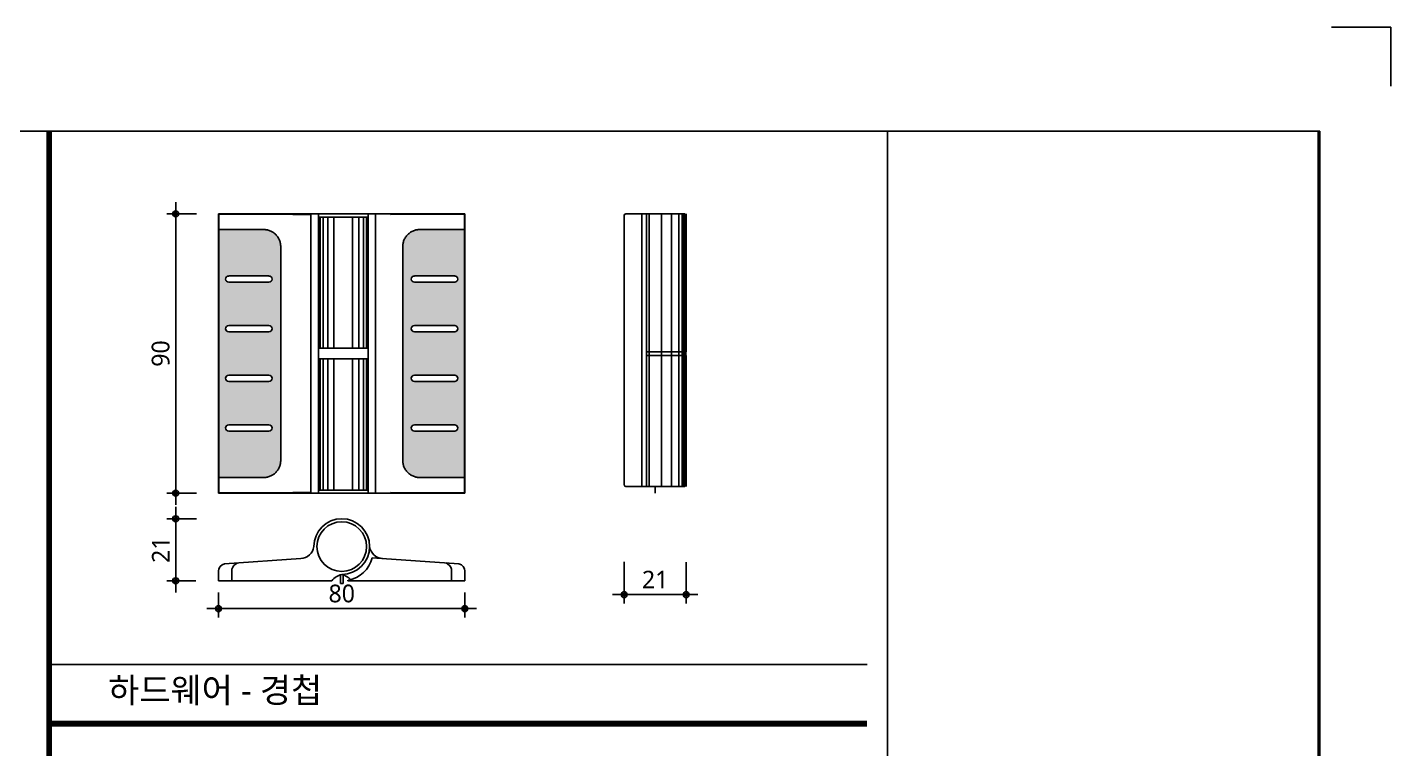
# Model space of a CAD drawing. Extents: x -256 to 8104, y -176 to 5714.
# Drawn here: x 5795 to 8104, y 4492 to 5714 of the extents above; entities that cross this region are included whole.
import ezdxf
from ezdxf.enums import TextEntityAlignment as Align

# ---------------------------------------------------------------- set-up
doc = ezdxf.new("R2010")
doc.units = 0
doc.header["$LTSCALE"] = 30
doc.layers.get('0').update_dxf_attribs({"linetype": 'CONTINUOUS'})
doc.layers.get('DEFPOINTS').update_dxf_attribs({"linetype": 'CONTINUOUS'})
for name, color, linetype in [('curior-0Line', 252, 'CONTINUOUS'), ('DIM', 7, 'CONTINUOUS'), ('TIT', 3, 'CONTINUOUS'), ('부자재', 4, 'CONTINUOUS'), ('해치', 8, 'CONTINUOUS')]:
    doc.layers.add(name, color=color, linetype=linetype)
doc.styles.add('돋움', font='malgun.ttf')
doc.dimstyles.new('10', dxfattribs={"dimscale": 10, "dimtxt": 3, "dimasz": 1, "dimexe": 1.5, "dimexo": 2, "dimgap": 1, "dimtad": 1, "dimdec": 0, "dimlunit": 6, "dimtxsty": '돋움', "dimblk": 'DIMDOT', "dimcen": -1, "dimdle": 1.5, "dimclrt": 3, "dimazin": 3, "dimtfac": 1, "dimtdec": 0, "dimtix": 1, "dimtmove": 2, "dimatfit": 3, "dimldrblk": 'DIMDOT', "dimarcsym": 0})

# ---------------------------------------------------------------- blocks, each defined once
blk = doc.blocks.new('DIMDOT')
at = {"linetype": 'Continuous'}
blk.add_line((-2, 0), (2, 0), dxfattribs=at)
for radius in [0.5, 0.25]:
    blk.add_circle((0, 0), radius, dxfattribs=at)
blk = doc.blocks.new('*D439')
at = {"layer": 'DEFPOINTS', "color": 0}
for p in [(160827.6, 10834.6), (160772.6, 10361.5), (160827.6, 10361.5)]:
    blk.add_point(p, dxfattribs=at)
at = {"layer": 'DIM', "color": 0, "lineweight": -2, "ltscale": 10}
for p, q in [((160807.6, 10834.6), (160757.6, 10834.6)), ((160772.6, 10824.6), (160772.6, 10371.5)), ((160807.6, 10361.5), (160757.6, 10361.5))]:
    blk.add_line(p, q, dxfattribs=at)
at = {"layer": 'DIM', "color": 0, "lineweight": -2, "xscale": 10, "yscale": 10, "zscale": 10}
for p, rotation in [((160772.6, 10834.6), 90), ((160772.6, 10361.5), 270)]:
    blk.add_blockref('DIMDOT', p, dxfattribs=dict(at, rotation=rotation))
at = {"layer": 'DIM', "color": 3, "insert": (160747.1, 10598), "char_height": 30, "attachment_point": 5, "rotation": 90, "style": '돋움'}
blk.add_mtext('90', dxfattribs=at)
blk = doc.blocks.new('*D440')
at = {"layer": 'DEFPOINTS', "color": 0}
for p in [(160845.2, 10213.2), (161262.3, 10213.2), (161262.3, 10165.9)]:
    blk.add_point(p, dxfattribs=at)
at = {"layer": 'DIM', "color": 0, "lineweight": -2, "ltscale": 10}
for p, q in [((160845.2, 10193.2), (160845.2, 10150.9)), ((161262.3, 10193.2), (161262.3, 10150.9)), ((160855.2, 10165.9), (161252.3, 10165.9))]:
    blk.add_line(p, q, dxfattribs=at)
at = {"layer": 'DIM', "color": 0, "lineweight": -2, "xscale": 10, "yscale": 10, "zscale": 10, "rotation": 180}
blk.add_blockref('DIMDOT', (160845.2, 10165.9), dxfattribs=at)
at = {"layer": 'DIM', "color": 0, "lineweight": -2, "xscale": 10, "yscale": 10, "zscale": 10}
blk.add_blockref('DIMDOT', (161262.3, 10165.9), dxfattribs=at)
at = {"layer": 'DIM', "color": 3, "insert": (161053.8, 10191.4), "char_height": 30, "attachment_point": 5, "style": '돋움'}
blk.add_mtext('80', dxfattribs=at)
blk = doc.blocks.new('*D441')
at = {"layer": 'DEFPOINTS', "color": 0}
for p in [(160772.6, 10318.2), (160827.6, 10318.2), (160826.9, 10213.2)]:
    blk.add_point(p, dxfattribs=at)
at = {"layer": 'DIM', "color": 0, "lineweight": -2, "ltscale": 10}
for p, q in [((160807.6, 10318.2), (160757.6, 10318.2)), ((160772.6, 10223.2), (160772.6, 10308.2)), ((160806.9, 10213.2), (160757.6, 10213.2))]:
    blk.add_line(p, q, dxfattribs=at)
at = {"layer": 'DIM', "color": 0, "lineweight": -2, "xscale": 10, "yscale": 10, "zscale": 10}
for p, rotation in [((160772.6, 10318.2), 90), ((160772.6, 10213.2), 270)]:
    blk.add_blockref('DIMDOT', p, dxfattribs=dict(at, rotation=rotation))
at = {"layer": 'DIM', "color": 3, "insert": (160747.3, 10265.7), "char_height": 30, "attachment_point": 5, "rotation": 90, "style": '돋움'}
blk.add_mtext('21', dxfattribs=at)
blk = doc.blocks.new('*D442')
at = {"layer": 'DEFPOINTS', "color": 0}
for p in [(161532.1, 10265.4), (161637.1, 10264.7), (161532.1, 10189.7)]:
    blk.add_point(p, dxfattribs=at)
at = {"layer": 'DIM', "color": 0, "lineweight": -2, "ltscale": 10}
for p, q in [((161532.1, 10245.4), (161532.1, 10174.7)), ((161637.1, 10244.7), (161637.1, 10174.7)), ((161627.1, 10189.7), (161542.1, 10189.7))]:
    blk.add_line(p, q, dxfattribs=at)
at = {"layer": 'DIM', "color": 0, "lineweight": -2, "xscale": 10, "yscale": 10, "zscale": 10, "rotation": 180}
blk.add_blockref('DIMDOT', (161532.1, 10189.7), dxfattribs=at)
at = {"layer": 'DIM', "color": 0, "lineweight": -2, "xscale": 10, "yscale": 10, "zscale": 10}
blk.add_blockref('DIMDOT', (161637.1, 10189.7), dxfattribs=at)
at = {"layer": 'DIM', "color": 3, "insert": (161584.6, 10215.1), "char_height": 30, "attachment_point": 5, "style": '돋움'}
blk.add_mtext('21', dxfattribs=at)
blk = doc.blocks.new('EDGE_16', base_point=(154726.3, 5436.3))
at = {"layer": '해치'}
h = blk.add_hatch(dxfattribs=at)
h.set_pattern_fill('DOTS', color=256, scale=2.628474)
h.set_pattern_definition([(0, (157883.4818, 11169.597), (2.086351, 4.172702), [0, -4.172702])])
edge = h.paths.add_edge_path()
edge.add_line((160845.7, 10388), (160845.8, 10388))
edge.add_spline(control_points=[(160845.8, 10388), (160846, 10388), (160857.5, 10388)], knot_values=[-0.724312, -0.724312, -0.724312, 0.724312, 0.724312, 0.724312], weights=[1, 0.748956, 1], degree=2, periodic=0)
edge.add_line((160857.5, 10388), (160921.4, 10388))
edge.add_spline(control_points=[(160921.4, 10388), (160950.4, 10388), (160950.4, 10416.9)], knot_values=[-1.570796, -1.570796, -1.570796, 0, 0, 0], weights=[1, 0.707107, 1], degree=2, periodic=0)
edge.add_line((160950.4, 10416.9), (160950.4, 10779.1))
edge.add_spline(control_points=[(160950.4, 10779.1), (160950.4, 10808), (160921.4, 10808)], knot_values=[0, 0, 0, 1.570796, 1.570796, 1.570796], weights=[1, 0.707107, 1], degree=2, periodic=0)
edge.add_line((160921.4, 10808), (160857.5, 10808))
edge.add_spline(control_points=[(160857.5, 10808), (160846, 10808), (160845.8, 10808)], knot_values=[-0.724312, -0.724312, -0.724312, 0.724312, 0.724312, 0.724312], weights=[1, 0.748956, 1], degree=2, periodic=0)
edge.add_line((160845.7, 10808), (160845.7, 10388))
h.paths.add_polyline_path([(160930.6, 10729.3, -0.414214), (160935.9, 10724, -0.414214), (160930.6, 10718.8), (160862.3, 10718.8, -0.414214), (160857, 10724, -0.414214), (160862.3, 10729.3)], flags=16)
h.paths.add_polyline_path([(160930.6, 10645.3, -0.414214), (160935.9, 10640, -0.414214), (160930.6, 10634.8), (160862.3, 10634.8, -0.414214), (160857, 10640, -0.414214), (160862.3, 10645.3)], flags=16)
h.paths.add_polyline_path([(160930.6, 10561.3, -0.414214), (160935.9, 10556, -0.414214), (160930.6, 10550.8), (160862.3, 10550.8, -0.414214), (160857, 10556, -0.414214), (160862.3, 10561.3)], flags=16)
h.paths.add_polyline_path([(160930.6, 10477.3, -0.414214), (160935.9, 10472, -0.414214), (160930.6, 10466.7), (160862.3, 10466.7, -0.414214), (160857, 10472, -0.414214), (160862.3, 10477.3)], flags=16)
h = blk.add_hatch(dxfattribs=at)
h.set_pattern_fill('DOTS', color=256, scale=2.628474)
h.set_pattern_definition([(0, (157408.8644, 11169.597), (2.086351, 4.1727023), [0, -4.1727023])])
edge = h.paths.add_edge_path()
edge.add_spline(control_points=[(161157.1, 10779.1), (161157.1, 10808), (161186.1, 10808)], knot_values=[0, 0, 0, 1.570796, 1.570796, 1.570796], weights=[1, 0.707107, 1], degree=2, periodic=0)
edge.add_line((161186.1, 10808), (161250, 10808))
edge.add_spline(control_points=[(161250, 10808), (161261.5, 10808), (161261.7, 10808)], knot_values=[-0.724312, -0.724312, -0.724312, 0.724312, 0.724312, 0.724312], weights=[1, 0.748956, 1], degree=2, periodic=0)
edge.add_line((161261.8, 10808), (161261.8, 10388))
edge.add_line((161261.8, 10388), (161261.7, 10388))
edge.add_spline(control_points=[(161261.7, 10388), (161261.5, 10388), (161250, 10388)], knot_values=[-0.724312, -0.724312, -0.724312, 0.724312, 0.724312, 0.724312], weights=[1, 0.748956, 1], degree=2, periodic=0)
edge.add_line((161250, 10388), (161186.1, 10388))
edge.add_spline(control_points=[(161186.1, 10388), (161157.1, 10388), (161157.1, 10416.9)], knot_values=[-1.570796, -1.570796, -1.570796, 0, 0, 0], weights=[1, 0.707107, 1], degree=2, periodic=0)
edge.add_line((161157.1, 10416.9), (161157.1, 10779.1))
h.paths.add_polyline_path([(161176.9, 10729.3, 0.414214), (161171.6, 10724, 0.414214), (161176.9, 10718.8), (161245.2, 10718.8, 0.414214), (161250.5, 10724, 0.414214), (161245.2, 10729.3)], flags=16)
h.paths.add_polyline_path([(161176.9, 10645.3, 0.414214), (161171.6, 10640, 0.414214), (161176.9, 10634.8), (161245.2, 10634.8, 0.414214), (161250.5, 10640, 0.414214), (161245.2, 10645.3)], flags=16)
h.paths.add_polyline_path([(161176.9, 10561.3, 0.414214), (161171.6, 10556, 0.414214), (161176.9, 10550.8), (161245.2, 10550.8, 0.414214), (161250.5, 10556, 0.414214), (161245.2, 10561.3)], flags=16)
h.paths.add_polyline_path([(161176.9, 10477.3, 0.414214), (161171.6, 10472, 0.414214), (161176.9, 10466.7), (161245.2, 10466.7, 0.414214), (161250.5, 10472, 0.414214), (161245.2, 10477.3)], flags=16)
at = {"color": 2}
for p, q in [((162730.4, 11150.6), (162830.4, 11150.6)), ((162730.4, 11150.6), (162830.4, 11150.6)), ((162730.4, 11150.6), (162830.4, 11150.6)), ((162830.4, 11150.6), (162830.4, 11050.6)), ((162830.4, 11150.6), (162830.4, 11050.6)), ((162830.4, 11150.6), (162830.4, 11050.6)), ((161584.6, 10373), (161584.6, 10361.5))]:
    blk.add_line(p, q, dxfattribs=at)
at = {"color": 8}
blk.add_line((160558.3, 10071.1), (161943.5, 10071.1), dxfattribs=at)
at = {"color": 2}
for points in [[(154725.6, 10974.7), (161977.9, 10974.7), (161977.9, 5436.4), (154725.6, 5436.4)], [(154725.6, 10974.7), (161977.9, 10974.7), (161977.9, 5436.4), (154725.6, 5436.4)], [(154725.6, 10974.7), (162707.5, 10974.7), (162707.5, 5436.4), (154725.6, 5436.4)]]:
    blk.add_lwpolyline(points, close=True, dxfattribs=at)
at = {"color": 8, "const_width": 10}
for points in [[(160558.3, 5436.4), (160558.3, 10974.7)], [(160558.3, 9971.1), (161943.5, 9971.1)]]:
    blk.add_lwpolyline(points, dxfattribs=at)
at = {"layer": 'curior-0Line'}
blk.add_line((161977.9, 10974.7), (161977.9, 5437.2), dxfattribs=at)
blk.add_lwpolyline([(162710.4, 10974.7), (161977.9, 10974.7), (161977.9, 5436.4), (162710.4, 5436.4)], close=True, dxfattribs=at)
at = {"layer": '부자재'}
for p, q in [((160845.2, 10834.6), (160926.6, 10834.6)), ((160845.2, 10361.5), (160845.2, 10834.6)), ((160845.2, 10834.6), (160845.8, 10834)), ((160845.8, 10834), (160845.8, 10808)), ((160857.5, 10833.8), (160971.1, 10833.6)), ((160926.8, 10834.5), (160926.6, 10834.6)), ((161014.3, 10834.5), (160926.8, 10834.5)), ((161001.7, 10362.7), (161001.7, 10833.4)), ((161014.3, 10834.5), (161014.3, 10361.5)), ((161014.3, 10834.5), (161014.4, 10834.5)), ((161093.2, 10834.5), (161180.7, 10834.5)), ((161098.4, 10834.5), (161098.4, 10361.5)), ((161111, 10362.7), (161111, 10833.4)), ((161250, 10833.8), (161136.4, 10833.6)), ((161180.7, 10834.5), (161180.9, 10834.6)), ((161262.3, 10834.6), (161180.9, 10834.6)), ((161262.3, 10834.6), (161261.7, 10834)), ((161261.7, 10834), (161261.7, 10808)), ((161262.3, 10361.5), (161262.3, 10834.6)), ((161532.1, 10831.6), (161532.1, 10376)), ((161535.1, 10834.6), (161634.1, 10834.6)), ((161562.1, 10834.6), (161562.1, 10373)), ((161569.7, 10834.6), (161569.7, 10373)), ((161637.1, 10831.6), (161637.1, 10600.9)), ((160845.7, 10388), (160845.7, 10808)), ((160845.7, 10808), (160845.8, 10808)), ((160857.5, 10808), (160921.4, 10808)), ((161250, 10808), (161186.1, 10808)), ((161261.8, 10808), (161261.7, 10808)), ((161261.8, 10388), (161261.8, 10808)), ((160950.4, 10779.1), (160950.4, 10416.9)), ((161157.1, 10779.1), (161157.1, 10416.9)), ((161014.5, 10601.6), (161014.5, 10594.2)), ((161569.7, 10600.9), (161637.1, 10600.9)), ((161636.2, 10600.9), (161636.2, 10594.9)), ((161569.7, 10594.9), (161637.1, 10594.9)), ((161637.1, 10594.9), (161637.1, 10376)), ((160845.8, 10388), (160845.7, 10388)), ((160845.8, 10388), (160845.8, 10362)), ((160921.4, 10388), (160857.5, 10388)), ((161186.1, 10388), (161250, 10388)), ((161261.7, 10388), (161261.8, 10388)), ((161261.7, 10388), (161261.7, 10362)), ((161535.1, 10373), (161634.1, 10373)), ((160845.8, 10362), (160845.2, 10361.5)), ((160926.6, 10361.5), (160845.2, 10361.5)), ((160857.5, 10362.2), (160971.1, 10362.4)), ((160926.8, 10361.5), (160926.6, 10361.5)), ((160926.8, 10361.5), (161014.3, 10361.5)), ((161180.7, 10361.5), (161093.2, 10361.5)), ((161250, 10362.2), (161136.4, 10362.4)), ((161180.7, 10361.5), (161180.9, 10361.5)), ((161180.9, 10361.5), (161262.3, 10361.5)), ((161261.7, 10362), (161262.3, 10361.5)), ((160984.6, 10250.8), (160855, 10241.7)), ((160867.7, 10232.9), (160867.7, 10213.2)), ((161105.3, 10252.2), (161252.3, 10241.8)), ((161239.8, 10232.9), (161239.8, 10213.2)), ((160845.2, 10229.8), (160845.2, 10213.2)), ((161037, 10213.2), (160845.2, 10213.2)), ((161051.5, 10223.2), (161051.5, 10208.7)), ((161056, 10208.7), (161051.5, 10208.7)), ((161056, 10223.2), (161056, 10208.7)), ((161064.4, 10214), (161064.4, 10213.2)), ((161064.4, 10213.2), (161262.3, 10213.2)), ((161262.3, 10229.8), (161262.3, 10213.2))]:
    blk.add_line(p, q, dxfattribs=at)
blk.add_circle((161053.8, 10271), 42.1, dxfattribs=at)
for centre, radius, start, end in [((161535.1, 10831.6), 3, 90, 180), ((161634.1, 10831.6), 3, 0, 90), ((161535.1, 10376), 3, 180, 270), ((161634.1, 10376), 3, 270, 0), ((161053.8, 10271), 47.2, 270, 180), ((160983.4, 10274), 23.3, 272.9231, 352.4724), ((161124.1, 10274), 23.3, 187.5276, 267.0769), ((160857.8, 10229.5), 12.6, 101.7765, 181.6712), ((160883.1, 10228.6), 15.9, 113.4077, 164.5497), ((161055.4, 10264.7), 51.5, 280.084, 345.9792), ((161224.4, 10228.6), 15.9, 15.4503, 67.3004), ((161249.7, 10229.5), 12.6, 358.3288, 78.2235), ((161060.2, 10194.8), 29.6, 102.5267, 141.5475), ((161047.3, 10194.8), 29.6, 43.1003, 77.4733)]:
    blk.add_arc(centre, radius, start, end, dxfattribs=at)
for points, weights in [([(160857.5, 10833.8), (160846, 10833.8), (160845.8, 10834)], [1, 0.748955720789, 1]), ([(161001.7, 10833.4), (160988.2, 10833.5), (160971.1, 10833.6)], [1, 0.964784765128, 1]), ([(161014.3, 10834.5), (161014.3, 10834.5), (161014.3, 10834.5)], [1, 0.999924701899, 1]), ([(161250, 10833.8), (161261.5, 10833.8), (161261.7, 10834)], [1, 0.748955720789, 1]), ([(160845.8, 10808), (160846, 10808), (160857.5, 10808)], [1, 0.748955720789, 1]), ([(160950.4, 10779.1), (160950.4, 10808), (160921.4, 10808)], [1, 0.707106781187, 1]), ([(161157.1, 10779.1), (161157.1, 10808), (161186.1, 10808)], [1, 0.707106781187, 1]), ([(161261.7, 10808), (161261.5, 10808), (161250, 10808)], [1, 0.748955720789, 1]), ([(161014.3, 10594.2), (161014.3, 10594.2), (161014.3, 10594.2)], [1, 0.999862102782, 1]), ([(160921.4, 10388), (160950.4, 10388), (160950.4, 10416.9)], [1, 0.707106781187, 1]), ([(161186.1, 10388), (161157.1, 10388), (161157.1, 10416.9)], [1, 0.707106781187, 1]), ([(160857.5, 10388), (160846, 10388), (160845.8, 10388)], [1, 0.748955720789, 1]), ([(161250, 10388), (161261.5, 10388), (161261.7, 10388)], [1, 0.748955720789, 1]), ([(160845.8, 10362), (160846, 10362.2), (160857.5, 10362.2)], [1, 0.748955720789, 1]), ([(160971.1, 10362.4), (160988.2, 10362.5), (161001.7, 10362.7)], [1, 0.964784765128, 1]), ([(161014.4, 10361.4), (161014.3, 10361.4), (161014.3, 10361.4)], [1, 0.999734260157, 1]), ([(161261.7, 10362), (161261.5, 10362.2), (161250, 10362.2)], [1, 0.748955720789, 1])]:
    blk.add_rational_spline(points, weights, degree=2, dxfattribs=at)
for points, weights, knots in [([(161093.2, 10834.5), (161093.2, 10834.5), (161053.8, 10834.5), (161014.3, 10834.5), (161014.3, 10834.5)], [1, 0.707106781186, 1, 0.707106781186, 1], [-1.570796, -1.570796, -1.570796, 0, 0, 1.570796, 1.570796, 1.570796]), ([(161014.3, 10829.2), (161026.9, 10829.2), (161053.8, 10829.2), (161098.4, 10829.2), (161098.4, 10829.2)], [0.872453400774, 0.800943102543, 1, 0.707106781186, 1], [-1.067549, -1.067549, -1.067549, 0, 0, 1.570796, 1.570796, 1.570796]), ([(161098.4, 10606.9), (161098.4, 10606.9), (161058.4, 10606.9), (161028.5, 10606.9), (161014.3, 10606.9)], [1, 0.742797744768, 1, 0.794611058848, 0.917248923756], [-1.467114, -1.467114, -1.467114, 0, 0, 1.171564, 1.171564, 1.171564]), ([(161014.3, 10589), (161025.5, 10589), (161049.1, 10589), (161089.2, 10589), (161097.5, 10589)], [0.884455168565, 0.830422605945, 1, 0.742797744768, 1], [-0.967291, -0.967291, -0.967291, 0, 0, 1.467114, 1.467114, 1.467114]), ([(161098.4, 10366.6), (161098.4, 10366.6), (161053.8, 10366.6), (161026.9, 10366.6), (161014.3, 10366.6)], [1, 0.707106781186, 1, 0.800943102543, 0.872453400774], [-1.570796, -1.570796, -1.570796, 0, 0, 1.067549, 1.067549, 1.067549]), ([(161014.3, 10361.4), (161014.3, 10361.4), (161053.8, 10361.4), (161093.2, 10361.4), (161093.2, 10361.4)], [1, 0.707106781186, 1, 0.707106781186, 1], [-1.570796, -1.570796, -1.570796, 0, 0, 1.570796, 1.570796, 1.570796])]:
    blk.add_rational_spline(points, weights, degree=2, knots=knots, dxfattribs=at)
blk.add_open_spline([(161014.5, 10601.6), (161014.5, 10601.6), (161014.5, 10601.6), (161014.5, 10601.6), (161014.4, 10601.6), (161014.3, 10601.6)], degree=3, knots=[-0.00189331, -0.00189331, -0.00189331, -0.00189331, 0, 0, 0.05421316, 0.05421316, 0.05421316, 0.05421316], dxfattribs=at)
at = {"layer": '해치'}
for p, q in [((161574.3, 10373), (161574.3, 10834.6)), ((161595.2, 10373), (161595.2, 10834.6)), ((161612.3, 10373), (161612.3, 10834.6)), ((161624.8, 10373), (161624.8, 10834.6)), ((161630.4, 10373), (161630.4, 10834.6)), ((161633.3, 10373), (161633.3, 10834.6)), ((161635.2, 10373), (161635.2, 10834.6)), ((161636.3, 10373), (161636.3, 10834.6)), ((161636.7, 10600.9), (161636.7, 10834.6)), ((161637, 10600.9), (161637, 10834.6)), ((161017, 10829.2), (161017, 10606.9)), ((161022.2, 10829.2), (161022.2, 10606.9)), ((161030.1, 10829.2), (161030.1, 10606.9)), ((161040.6, 10829.2), (161040.6, 10606.9)), ((161072.1, 10829.2), (161072.1, 10606.9)), ((161082.7, 10829.2), (161082.7, 10606.9)), ((161090.5, 10829.2), (161090.5, 10606.9)), ((161095.8, 10829.2), (161095.8, 10606.9)), ((160930.6, 10729.3), (160862.3, 10729.3)), ((160930.6, 10718.8), (160862.3, 10718.8)), ((161176.9, 10729.3), (161245.2, 10729.3)), ((161176.9, 10718.8), (161245.2, 10718.8)), ((160930.6, 10645.3), (160862.3, 10645.3)), ((160930.6, 10634.8), (160862.3, 10634.8)), ((161176.9, 10645.3), (161245.2, 10645.3)), ((161176.9, 10634.8), (161245.2, 10634.8)), ((161017, 10589), (161017, 10366.6)), ((161022.2, 10589), (161022.2, 10366.6)), ((161030.1, 10589), (161030.1, 10366.6)), ((161040.6, 10589), (161040.6, 10366.6)), ((161072.1, 10589), (161072.1, 10366.6)), ((161082.7, 10589), (161082.7, 10366.6)), ((161090.5, 10589), (161090.5, 10366.6)), ((161095.8, 10589), (161095.8, 10366.6)), ((161636.7, 10373), (161636.7, 10594.9)), ((161637, 10373), (161637, 10594.9)), ((160930.6, 10561.3), (160862.3, 10561.3)), ((161176.9, 10561.3), (161245.2, 10561.3)), ((160930.6, 10550.8), (160862.3, 10550.8)), ((161176.9, 10550.8), (161245.2, 10550.8)), ((160930.6, 10477.3), (160862.3, 10477.3)), ((160930.6, 10466.7), (160862.3, 10466.7)), ((161176.9, 10477.3), (161245.2, 10477.3)), ((161176.9, 10466.7), (161245.2, 10466.7))]:
    blk.add_line(p, q, dxfattribs=at)
for centre, start, end in [((160862.3, 10724), 90, 180), ((160862.3, 10724), 180, 270), ((160930.6, 10724), 0, 90), ((160930.6, 10724), 270, 0), ((161176.9, 10724), 90, 180), ((161176.9, 10724), 180, 270), ((161245.2, 10724), 0, 90), ((161245.2, 10724), 270, 0), ((160862.3, 10640), 90, 180), ((160862.3, 10640), 180, 270), ((160930.6, 10640), 0, 90), ((160930.6, 10640), 270, 0), ((161176.9, 10640), 90, 180), ((161176.9, 10640), 180, 270), ((161245.2, 10640), 0, 90), ((161245.2, 10640), 270, 0), ((160862.3, 10556), 90, 180), ((160862.3, 10556), 180, 270), ((160930.6, 10556), 0, 90), ((160930.6, 10556), 270, 0), ((161176.9, 10556), 90, 180), ((161176.9, 10556), 180, 270), ((161245.2, 10556), 0, 90), ((161245.2, 10556), 270, 0), ((160862.3, 10472), 90, 180), ((160862.3, 10472), 180, 270), ((160930.6, 10472), 0, 90), ((160930.6, 10472), 270, 0), ((161176.9, 10472), 90, 180), ((161176.9, 10472), 180, 270), ((161245.2, 10472), 0, 90), ((161245.2, 10472), 270, 0)]:
    blk.add_arc(centre, 5.26, start, end, dxfattribs=at)
at = {"layer": 'TIT', "style": '돋움'}
blk.add_text('하드웨어 - 경첩', height=42, dxfattribs=at).set_placement((161020.7, 10006.8), align=Align.RIGHT)
at = {"layer": 'DIM', "ltscale": 10}
for base, p1, p2, angle, text, picture, middle in [((160772.6, 10361.5), (160827.6, 10834.6), (160827.6, 10361.5), 90, '90', '*D439', (160747.1, 10598)), ((160772.6, 10318.2), (160826.9, 10213.2), (160827.6, 10318.2), 90, '21', '*D441', (160747.3, 10265.7)), ((161532.1, 10189.7), (161637.1, 10264.7), (161532.1, 10265.4), 180, '21', '*D442', (161584.6, 10215.1))]:
    dim = blk.add_linear_dim(base=base, p1=p1, p2=p2, angle=angle, text=text, dimstyle='10', override={"dimtxsty": '돋움'}, dxfattribs=at)
    dim.commit()
    dim.dimension.update_dxf_attribs({"geometry": picture, "text_midpoint": middle})
dim = blk.add_linear_dim(base=(161262.3, 10165.9), p1=(160845.2, 10213.2), p2=(161262.3, 10213.2), text='80', dimstyle='10', override={"dimtxsty": '돋움'}, dxfattribs=at)
dim.commit()
dim.dimension.update_dxf_attribs({"geometry": '*D440', "text_midpoint": (161053.8, 10191.4)})

msp = doc.modelspace()

# ---------------------------------------------------------------- block references
msp.add_blockref('EDGE_16', (0, 0))

doc.saveas('drawing.dxf')
